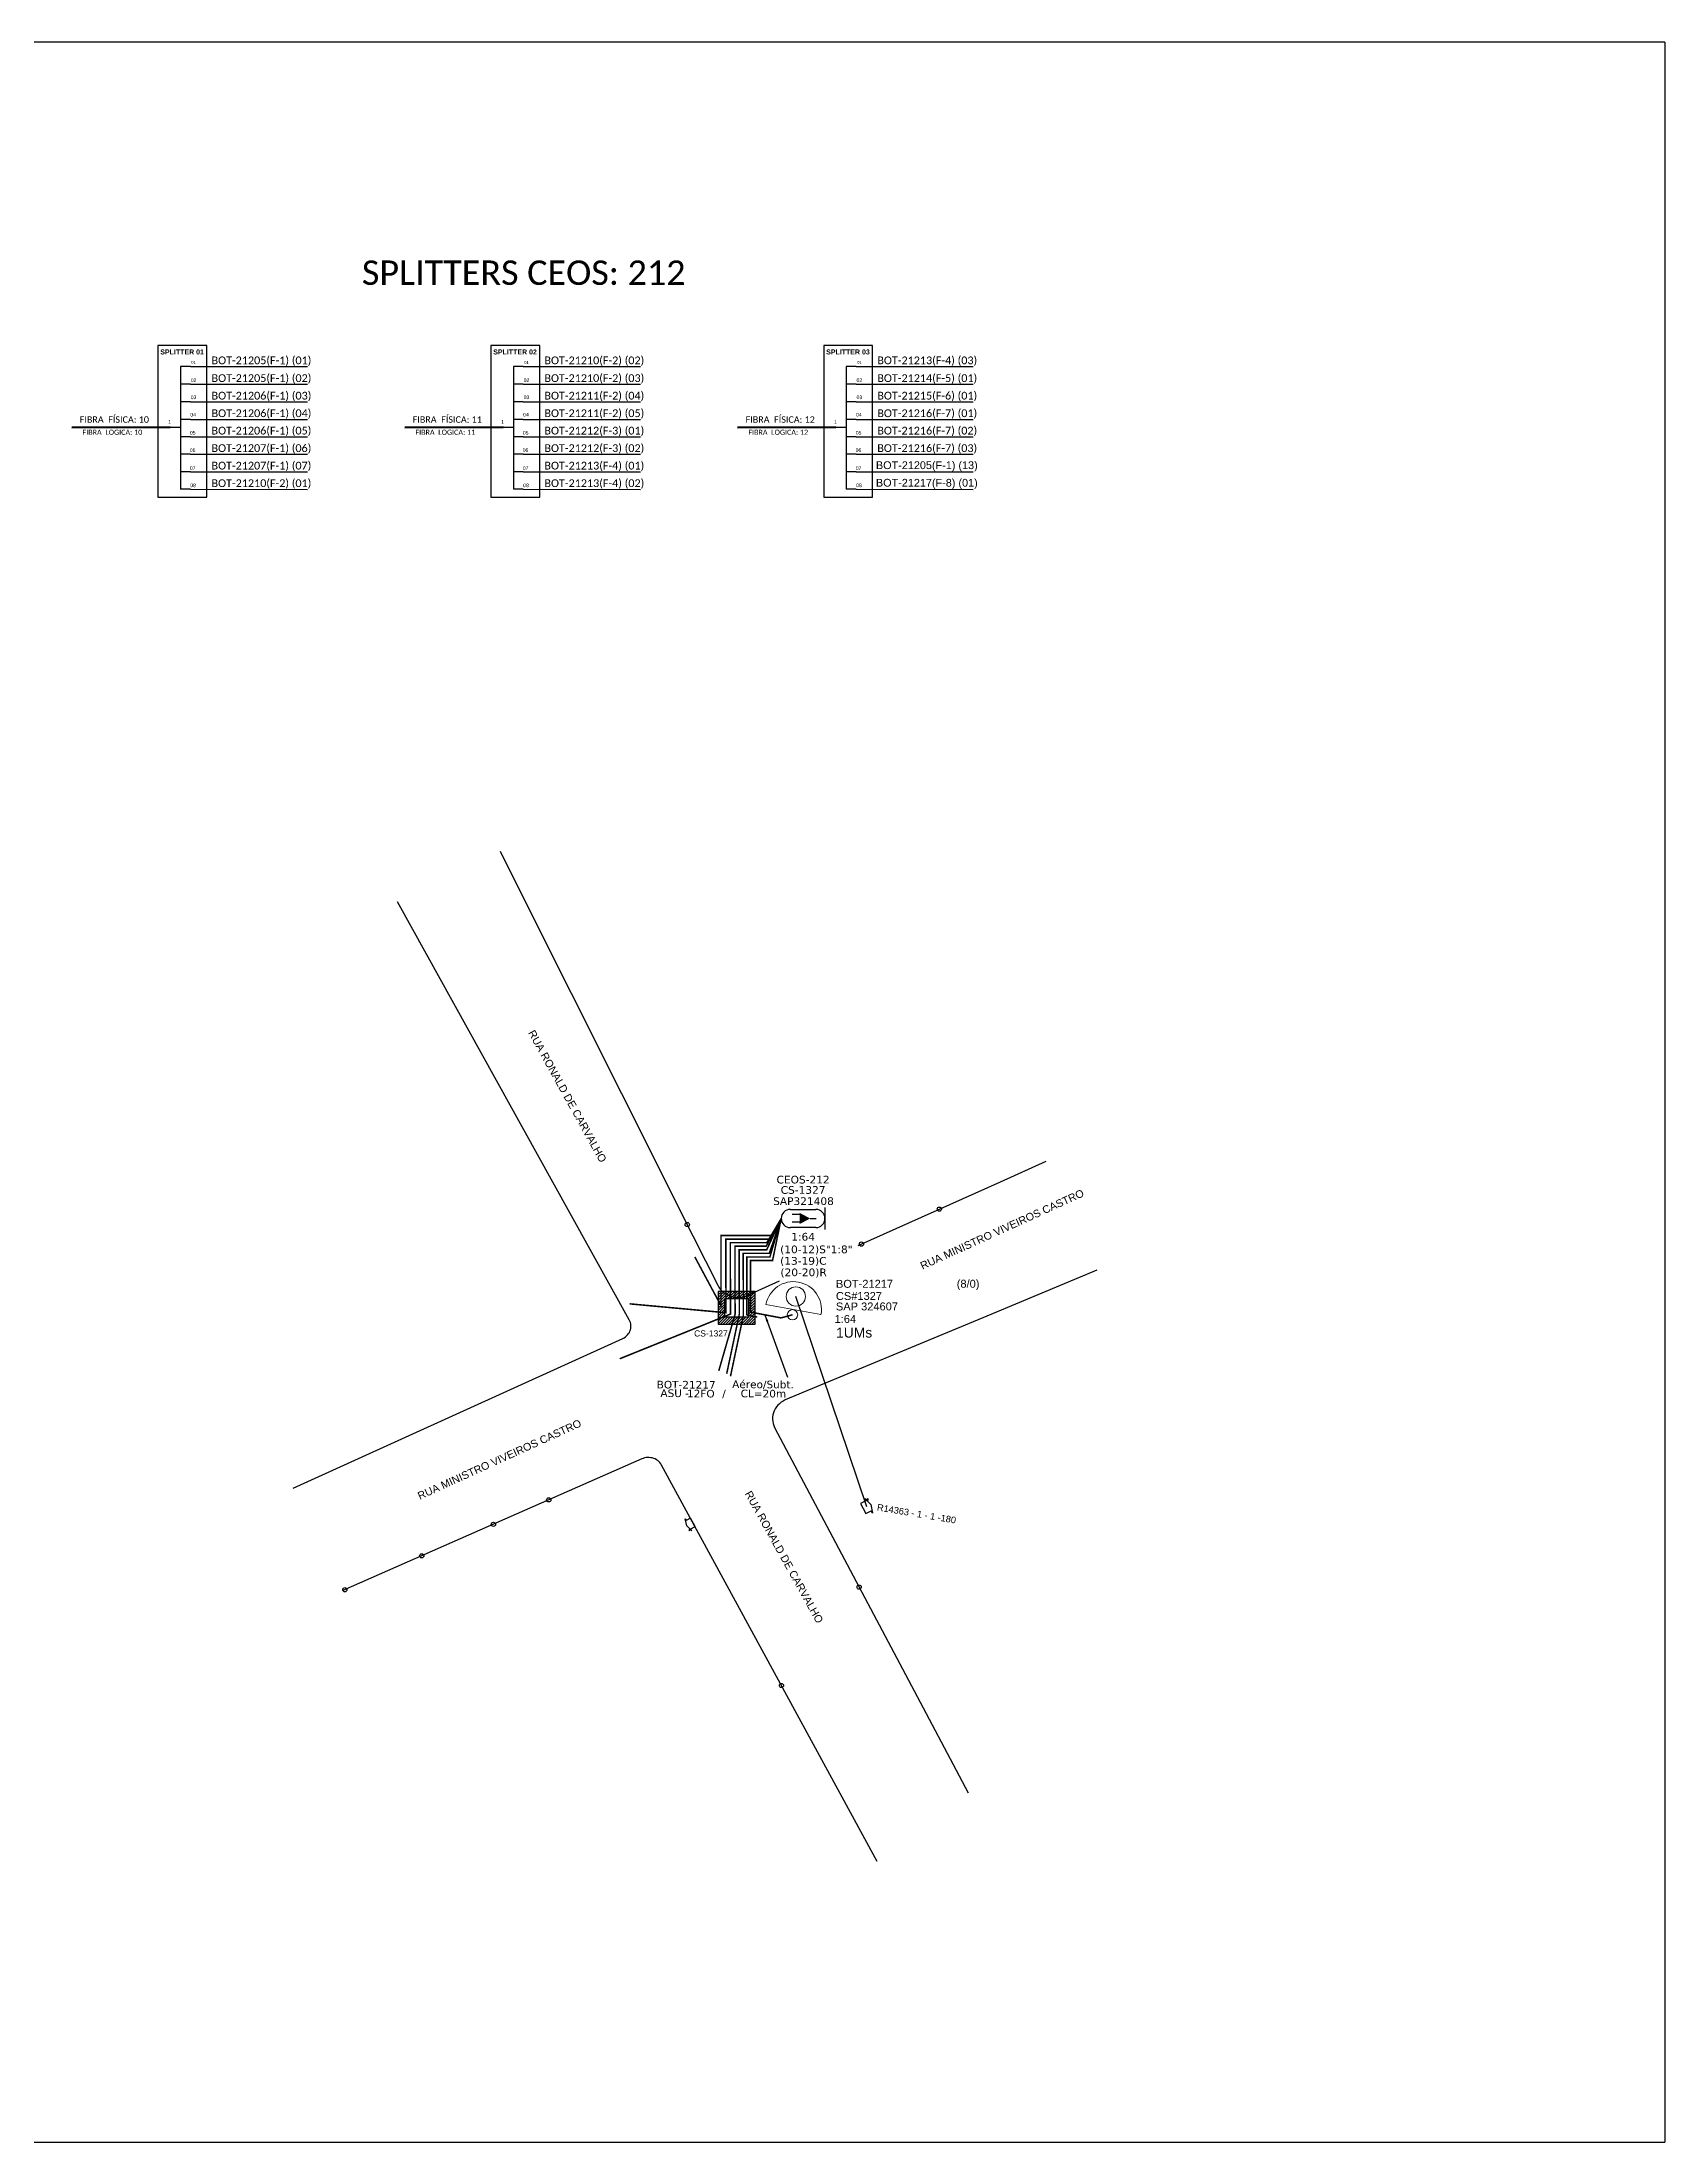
# Model space of a CAD drawing. Header units: millimetres. Extents: x 7212 to 8053, y -1054 to -460.
# Drawn here: x 7594 to 8053, y -1054 to -460 of the extents above; entities that cross this region are included whole.
import ezdxf
from ezdxf.enums import TextEntityAlignment as Align

# ---------------------------------------------------------------- set-up
doc = ezdxf.new("R2010")
doc.units = ezdxf.units.MM
for name, color, linetype in [('10.0-Cartográfico', 252, 'Continuous'), ('10.1-Caixas Subterrâneas', 5, 'Continuous'), ('20.4-CEOS', 1, 'Continuous'), ('CAP a instalar', 1, 'Continuous'), ('label_cabos', 7, 'Continuous'), ('Legenda', 1, 'Continuous'), ('Segmento de Logradouro Texto', 238, 'Continuous'), ('surveys', 7, 'Continuous'), ('surveys legendas', 7, 'Continuous')]:
    doc.layers.add(name, color=color, linetype=linetype)
doc.layers.add("20.0-LEGENDA DOS CDO'S", color=1, linetype='Continuous', lineweight=0)
doc.layers.add('20.2-CDO_POSTE', color=1, linetype='Continuous', lineweight=5)
doc.layers.add('EXTRA', color=50, linetype='Continuous', plot=False)
doc.styles.add('ARIAL', font='arial.ttf')
doc.styles.add('DIGICADE', font='arial.ttf')
doc.styles.add('siredit', font='verdana.ttf')
doc.linetypes.add('FENCELINE1', pattern='A,0.25,-0.1,[133,ltypeshp.shx,S=0.1,R=0,X=-0.1,Y=0],-0.1,1', length=1.45)
doc.dimstyles.new('CC', dxfattribs={"dimtxt": 1, "dimasz": 2, "dimexe": 0.18, "dimexo": 0.0625, "dimgap": 0.09, "dimtad": 0, "dimdec": 0, "dimrnd": 1, "dimzin": 0, "dimdsep": 46, "dimtxsty": 'siredit', "dimblk": 'NONE', "dimcen": 0, "dimse1": 1, "dimse2": 1, "dimsd1": 1, "dimsd2": 1, "dimclrt": 7, "dimadec": 0, "dimazin": 0, "dimtfac": 1, "dimtdec": 0, "dimtofl": 0, "dimtmove": 0, "dimatfit": 3, "dimfxl": 0, "dimtolj": 1, "dimtzin": 0, "dimarcsym": 0})

# ---------------------------------------------------------------- blocks, each defined once
blk = doc.blocks.new('DV')
at = {"linetype": 'Continuous'}
blk.add_circle((0, 0), 0.00000275, dxfattribs=at)
blk = doc.blocks.new('SURVEY_SURVEY')
for p, q in [((0, 0.0000127), (-0.0000126, 0.000009)), ((-0.0000126, 0.000009), (-0.0000086, 0.000009)), ((-0.0000086, 0), (-0.0000086, 0.000009)), ((0.0000086, 0), (-0.0000086, 0)), ((0, 0.0000127), (0.0000126, 0.000009)), ((0.0000084, 0.0000132), (0.0000098, 0.0000132)), ((0.0000084, 0.0000103), (0.0000084, 0.0000132)), ((0.0000126, 0.000009), (0.0000086, 0.000009)), ((0.0000086, 0.000009), (0.0000086, 0)), ((0.0000098, 0.0000132), (0.0000098, 0.0000099))]:
    blk.add_line(p, q)
blk = doc.blocks.new('*X7')
at = {"color": 0, "linetype": 'Continuous'}
for p, q in [((-1.25, 0.34099), (-0.49099, 1.1)), ((-1.25, 0.517767), (-0.667767, 1.1)), ((-1.25, 0.694544), (-0.844544, 1.1)), ((-1.25, 0.87132), (-1.02132, 1.1)), ((-1.25, 1.048097), (-1.198097, 1.1)), ((-1.25, 0.164214), (-0.8035, 0.610714)), ((-1.25, -0.012563), (-0.8035, 0.433937)), ((-1.25, -0.18934), (-0.8035, 0.25716)), ((-1.25, -0.366117), (-0.8035, 0.080383)), ((-0.789214, 0.625), (-0.314214, 1.1)), ((-0.612437, 0.625), (-0.137437, 1.1)), ((-0.43566, 0.625), (0.03934, 1.1)), ((-0.258883, 0.625), (0.216117, 1.1)), ((-0.082107, 0.625), (0.392893, 1.1)), ((0.09467, 0.625), (0.56967, 1.1)), ((0.271447, 0.625), (0.746447, 1.1)), ((0.448223, 0.625), (0.923223, 1.1)), ((0.625, 0.625), (1.1, 1.1)), ((0.801777, 0.625), (1.25, 1.073223)), ((0.8035, 0.449947), (1.25, 0.896447)), ((0.8035, 0.27317), (1.25, 0.71967)), ((0.8035, 0.096393), (1.25, 0.542893)), ((0.8035, -0.080383), (1.25, 0.366117)), ((0.8035, -0.25716), (1.25, 0.18934)), ((0.8035, -0.433937), (1.25, 0.012563)), ((-1.25, -0.542893), (-0.8035, -0.096393)), ((-1.25, -0.71967), (-0.8035, -0.27317)), ((-1.25, -0.896447), (-0.8035, -0.449947)), ((-1.25, -1.073223), (-0.801777, -0.625)), ((-1.1, -1.1), (-0.625, -0.625)), ((-0.923223, -1.1), (-0.448223, -0.625)), ((-0.746447, -1.1), (-0.271447, -0.625)), ((-0.56967, -1.1), (-0.09467, -0.625)), ((-0.392893, -1.1), (0.082107, -0.625)), ((-0.216117, -1.1), (0.258883, -0.625)), ((-0.03934, -1.1), (0.43566, -0.625)), ((0.137437, -1.1), (0.612437, -0.625)), ((0.314214, -1.1), (0.789214, -0.625)), ((0.49099, -1.1), (1.25, -0.34099)), ((0.667767, -1.1), (1.25, -0.517767)), ((0.8035, -0.610714), (1.25, -0.164214)), ((0.844544, -1.1), (1.25, -0.694544)), ((1.02132, -1.1), (1.25, -0.87132)), ((1.198097, -1.1), (1.25, -1.048097))]:
    blk.add_line(p, q, dxfattribs=at)
blk = doc.blocks.new('MANHOLE_MQ')
at = {"color": 0, "linetype": 'Continuous'}
for p, q in [((0.00000623, 0.00000569), (-0.00000627, 0.00000569)), ((-0.00000627, 0.00000569), (-0.00000627, -0.00000531)), ((-0.00000404, 0.00000331), (0.00000399, 0.00000331)), ((-0.00000404, -0.00000294), (-0.00000404, 0.00000331)), ((0.00000399, 0.00000331), (0.00000399, -0.00000294)), ((0.00000623, -0.00000531), (0.00000623, 0.00000569)), ((-0.00000627, -0.00000531), (0.00000623, -0.00000531)), ((0.00000399, -0.00000294), (-0.00000404, -0.00000294)), ((0.00000399, -0.00000294), (0.00000399, -0.00000294))]:
    blk.add_line(p, q, dxfattribs=at)
at = {"color": 0, "linetype": 'Continuous', "xscale": 5e-06, "yscale": 5e-06, "zscale": 1e-05}
blk.add_blockref('*X7', (-0.00000002, 0.00000019), dxfattribs=at)
blk = doc.blocks.new('LEGENDA DOS CABOS')
at = {"layer": 'EXTRA', "style": 'siredit'}
for tag, p in [('ID', (4.6, 0.97)), ('XX', (9.03, 0.97))]:
    blk.add_attdef(tag, text='', height=0.48, rotation=359.69, dxfattribs=at).set_placement(p, align=Align.MIDDLE_CENTER)
at = {"layer": 'Legenda', "color": 7, "style": 'siredit'}
for tag, p in [('TIPO_CABO', (1.31, 0)), ('CABO', (4.69, -0.05)), ('/', (6.81, -0.05)), ('METROS', (10.03, -0.05))]:
    blk.add_attdef(tag, text='', height=0.8, rotation=359.69, dxfattribs=at).set_placement(p, align=Align.MIDDLE_CENTER)
blk = doc.blocks.new('_None')
blk = doc.blocks.new('*U13')
at = {"layer": '20.4-CEOS', "color": 7, "style": 'siredit'}
for tag, p in [('FIBRAS_SPLITTER', (0, 0)), ('FIBRAS_TOP_C', (0, -4.13)), ('RESERVA_FINAIS', (0, -5.46))]:
    blk.add_attdef(tag, p, '', height=1.01, dxfattribs=at)
for tag, p, flags in [('ID_ATIVIDADE', (0, -6.77), 3), ('FATOR', (0, -8.09), 1), ('QTDE', (0, -9.4), 1), ('FID', (0, -10.71), 1)]:
    blk.add_attdef(tag, p, '', height=1.01, dxfattribs=dict(at, flags=flags))
blk = doc.blocks.new('*U8')
at = {"color": 0}
blk.add_line((2.14, -0.58), (-2.1, -0.68), dxfattribs=at)
for centre, radius in [((0, 0.38), 0.733), ((0.03, -1.03), 0.393)]:
    blk.add_circle(centre, radius, dxfattribs=at)
blk.add_arc((0.02, -0.63), 2.12, 1.3782, 181.3782, dxfattribs=at)
blk = doc.blocks.new('Inst CDOE-16 CAIXA DIST OPT CDOE 48F_16D C_SPL_2_1_8')
at = {"layer": "20.0-LEGENDA DOS CDO'S", "color": 0}
for tag, p, style, flags in [('ID_ATIVIDADE', (0.12, 6.47), 'ARIAL', 3), ('FATOR', (7.92, 6.47), 'ARIAL', 1), ('QTDE', (0.1, -1.17), 'DIGICADE', 3)]:
    blk.add_attdef(tag, p, '', height=0.8, rotation=0.118, dxfattribs=dict(at, style=style, flags=flags))
at = {"layer": "20.0-LEGENDA DOS CDO'S", "color": 0, "style": 'ARIAL'}
for tag, p, height in [('CORDOALHA', (0.12, 4.02), 0.8), ('FID', (0.12, 5.25), 0.8), ('1:XX', (-0.01, 1.7), 0.8), ('SAP', (0.12, 2.96), 0.8), ('UMS', (0.14, 0.22), 1)]:
    blk.add_attdef(tag, p, '', height=height, rotation=0.118, dxfattribs=at)
blk.add_attdef('FIBRAS_UTILIZADAS', text='', height=0.8, rotation=0.118, dxfattribs=at).set_placement((13.48, 5.26), align=Align.CENTER)

msp = doc.modelspace()

# ---------------------------------------------------------------- linework, layer by layer
for p, q in [((8052.69, -459.86), (7211.69, -459.86)), ((7211.69, -1053.86), (8052.69, -1053.86))]:
    msp.add_line(p, q)
at = {"color": 0, "linetype": 'Continuous'}
for p, q in [((7632.77, -551.63), (7632.77, -586.38)), ((7635.59, -551.63), (7632.77, -551.63)), ((7635.59, -551.63), (7668.68, -551.64)), ((7726.94, -551.63), (7726.94, -586.38)), ((7729.76, -551.63), (7726.94, -551.63)), ((7729.76, -551.63), (7762.86, -551.64)), ((7821.11, -551.63), (7821.11, -586.38)), ((7823.93, -551.63), (7821.11, -551.63)), ((7823.93, -551.63), (7857.03, -551.64)), ((7635.59, -556.66), (7632.77, -556.66)), ((7635.59, -556.66), (7668.68, -556.67)), ((7729.76, -556.66), (7726.94, -556.66)), ((7729.76, -556.66), (7762.86, -556.67)), ((7823.93, -556.66), (7821.11, -556.66)), ((7823.93, -556.66), (7857.03, -556.67)), ((7635.59, -561.61), (7632.77, -561.61)), ((7635.59, -561.61), (7668.68, -561.62)), ((7729.76, -561.61), (7726.94, -561.61)), ((7729.76, -561.61), (7762.86, -561.62)), ((7823.93, -561.61), (7821.11, -561.61)), ((7823.93, -561.61), (7857.03, -561.62)), ((7629.85, -568.78), (7632.76, -568.78)), ((7635.59, -566.59), (7632.77, -566.59)), ((7635.59, -566.59), (7668.68, -566.6)), ((7724.02, -568.78), (7726.93, -568.78)), ((7729.76, -566.59), (7726.94, -566.59)), ((7729.76, -566.59), (7762.86, -566.6)), ((7818.2, -568.78), (7821.1, -568.78)), ((7823.93, -566.59), (7821.11, -566.59)), ((7823.93, -566.59), (7857.03, -566.6)), ((7635.59, -571.52), (7632.77, -571.52)), ((7635.59, -571.51), (7668.68, -571.52)), ((7729.76, -571.52), (7726.94, -571.52)), ((7729.76, -571.51), (7762.86, -571.52)), ((7823.93, -571.52), (7821.11, -571.52)), ((7823.93, -571.51), (7857.03, -571.52)), ((7635.59, -576.45), (7632.77, -576.45)), ((7635.59, -581.41), (7632.77, -581.41)), ((7635.59, -576.45), (7668.68, -576.46)), ((7635.59, -581.41), (7668.68, -581.42)), ((7729.76, -576.45), (7726.94, -576.45)), ((7729.76, -581.41), (7726.94, -581.41)), ((7729.76, -576.45), (7762.86, -576.46)), ((7729.76, -581.41), (7762.86, -581.42)), ((7823.93, -576.45), (7821.11, -576.45)), ((7823.93, -581.41), (7821.11, -581.41)), ((7823.93, -576.45), (7857.03, -576.46)), ((7823.93, -581.41), (7857.03, -581.42)), ((7635.59, -586.38), (7632.77, -586.38)), ((7635.59, -586.38), (7668.68, -586.39)), ((7729.76, -586.38), (7726.94, -586.38)), ((7729.76, -586.38), (7762.86, -586.39)), ((7823.93, -586.38), (7821.11, -586.38)), ((7823.93, -586.38), (7857.03, -586.39))]:
    msp.add_line(p, q, dxfattribs=at)
at = {"color": 0, "linetype": 'Continuous', "lineweight": 60}
for p, q in [((7629.85, -568.78), (7602.02, -568.86)), ((7724.02, -568.78), (7696.2, -568.86)), ((7818.2, -568.78), (7790.37, -568.86))]:
    msp.add_line(p, q, dxfattribs=at)
msp.add_lwpolyline([(8052.69, -459.86), (8052.69, -1053.86)])
at = {"color": 0}
for points in [[(7626.4, -588.6), (7640.22, -588.6), (7640.22, -545.68), (7626.4, -545.68)], [(7720.57, -588.6), (7734.39, -588.6), (7734.39, -545.68), (7720.57, -545.68)], [(7814.74, -588.6), (7828.56, -588.6), (7828.56, -545.68), (7814.74, -545.68)]]:
    msp.add_lwpolyline(points, close=True, dxfattribs=at)
at = {"color": 4}
msp.add_lwpolyline([(7826.96, -874.2), (7806.85, -814.71)], dxfattribs=at)
at = {"layer": '10.0-Cartográfico'}
for points in [[(7723.23, -688.72), (7729.18, -700.75), (7771.68, -785.46)], [(7738.1, -782.32), (7694.15, -703.09)], [(7864.71, -782.24), (7877.66, -776.42)], [(7664.62, -868.94), (7757.92, -826.58), (7758.31, -826.36), (7758.67, -826.12), (7758.98, -825.84), (7759.27, -825.55), (7759.54, -825.21), (7759.75, -824.86), (7759.93, -824.49), (7760.07, -824.09), (7760.15, -823.7), (7760.21, -823.29), (7760.2, -822.88), (7760.16, -822.47), (7760.07, -822.09), (7759.92, -821.7), (7759.74, -821.33), (7738.1, -782.32)], [(7824.52, -800.28), (7864.71, -782.24)], [(7771.68, -785.46), (7774.26, -790.62), (7784.74, -811.54), (7785.04, -812.07), (7785.43, -812.59), (7785.83, -813.05), (7786.32, -813.47), (7786.84, -813.86), (7787.41, -814.18), (7788, -814.45), (7788.62, -814.66), (7789.25, -814.81), (7789.9, -814.9), (7790.58, -814.93), (7791.23, -814.88), (7791.88, -814.78), (7792.51, -814.61), (7793.22, -814.33), (7802.23, -810.29)], [(7892.01, -807.24), (7859.77, -820.7), (7803.82, -843.97), (7803.23, -844.27), (7802.69, -844.63), (7802.19, -845.03), (7801.73, -845.48), (7801.34, -845.95), (7800.99, -846.48), (7800.7, -847.03), (7800.49, -847.62), (7800.33, -848.21), (7800.26, -848.81), (7800.25, -849.44), (7800.3, -850.04), (7800.43, -850.65), (7800.61, -851.23), (7800.84, -851.73)], [(7800.84, -851.73), (7841.13, -927.89), (7855.58, -955.1)], [(7829.84, -974.51), (7768.89, -862.38), (7768.67, -862.03), (7768.41, -861.68), (7768.11, -861.39), (7767.79, -861.11), (7767.43, -860.88), (7767.05, -860.66), (7766.65, -860.49), (7766.23, -860.36), (7765.8, -860.29), (7765.36, -860.24), (7764.92, -860.24), (7764.48, -860.27), (7764.06, -860.35), (7763.64, -860.49), (7763.3, -860.61), (7678.73, -897.89)]]:
    msp.add_lwpolyline(points, dxfattribs=at)
at = {"layer": '20.4-CEOS', "color": 5}
for p, q in [((7805.29, -790.06), (7812.51, -790.06)), ((7812.51, -795.21), (7805.29, -795.21))]:
    msp.add_line(p, q, dxfattribs=at)
for points in [[(7815.08, -789.53), (7815.08, -795.74)], [(7808.04, -791.51), (7805.85, -791.51)], [(7808.04, -793.65), (7805.85, -793.65)], [(7810.89, -792.63), (7812.63, -792.63)]]:
    msp.add_lwpolyline(points, dxfattribs=at)
msp.add_lwpolyline([(7810.89, -792.63, 0, 3.18, 0), (7807.91, -792.63, 3.18, 3.18, 0)], format="xyseb", dxfattribs=at)
for centre, start, end in [((7805.29, -792.63), 90, 270), ((7812.51, -792.63), 270, 90)]:
    msp.add_arc(centre, 2.57, start, end, dxfattribs=at)
at = {"layer": 'CAP a instalar', "color": 8, "linetype": 'FENCELINE1', "ltscale": 5, "const_width": 0.432}
for points in [[(7802.71, -792.64), (7798.64, -799.47), (7788.32, -799.47), (7788.35, -819.67), (7757.02, -832.32)], [(7802.71, -792.64), (7799.9, -798.46), (7787.05, -798.46), (7787.08, -819.29), (7759.83, -816.78)], [(7787.29, -836.55), (7790.85, -819.72), (7790.82, -801.49), (7798.6, -801.49), (7802.71, -792.63)], [(7802.71, -792.63), (7799.33, -802.5), (7791.96, -802.5), (7791.99, -820.11), (7788.36, -837.27)], [(7795.92, -820.51), (7793.01, -819.95), (7792.98, -803.51), (7799.5, -803.51), (7802.71, -792.64)]]:
    msp.add_lwpolyline(points, dxfattribs=at)
at = {"layer": 'CAP a instalar', "color": 0, "ltscale": 5, "const_width": 0.432}
for points in [[(7778.27, -803.51), (7785.67, -817.28), (7785.67, -797.44), (7800.18, -797.44), (7802.71, -792.63)], [(7785.05, -835.7), (7789.66, -819.72), (7789.63, -800.48), (7798.46, -800.48), (7802.71, -792.64)]]:
    msp.add_lwpolyline(points, dxfattribs=at)
at = {"layer": 'CAP a instalar', "color": 1, "linetype": 'FENCELINE1', "ltscale": 5, "const_width": 0.432}
for points in [[(7802.68, -820.76), (7794.03, -819.11), (7794, -804.53), (7800.26, -804.53), (7802.71, -792.63)], [(7805.9, -819.86), (7802.68, -820.76)]]:
    msp.add_lwpolyline(points, dxfattribs=at)

# ---------------------------------------------------------------- block references
at = {"layer": '10.0-Cartográfico', "xscale": 216000, "yscale": 216000, "zscale": 216000}
for p in [(7847.44, -789.99), (7776.13, -794.35), (7825.41, -799.88), (7736.95, -872.23), (7721.3, -879.13), (7701.03, -888.06), (7824.74, -896.91), (7679.27, -897.65), (7802.78, -924.73)]:
    msp.add_blockref('DV', p, dxfattribs=at)
at = {"layer": '10.1-Caixas Subterrâneas', "color": 30, "xscale": 835796.7519476431, "yscale": 835796.7519476431, "zscale": 835796.7519476431, "rotation": 180.000000000063}
msp.add_blockref('MANHOLE_MQ', (7790.12, -817.75), dxfattribs=at)
at = {"layer": "20.0-LEGENDA DOS CDO'S", "lineweight": 0, "xscale": 2.799360000004526, "yscale": 2.799360000000974, "zscale": 2.799359999999993}
msp.add_blockref('Inst CDOE-16 CAIXA DIST OPT CDOE 48F_16D C_SPL_2_1_8', (7817.84, -826.94), dxfattribs=at).add_auto_attribs({'FID': 'BOT-21217', 'CORDOALHA': 'CS#1327', 'SAP': 'SAP 324607', '1:XX': '1:64', 'UMS': '1UMs', 'FIBRAS_UTILIZADAS': '(8/0)'})
at = {"layer": '20.2-CDO_POSTE', "xscale": -3.732480000001786, "yscale": 3.732479999999752, "zscale": 3.732479999999998, "rotation": 350.9472039419302}
msp.add_blockref('*U8', (7806.62, -816.1), dxfattribs=at)
at = {"layer": '20.4-CEOS', "color": 0, "lineweight": 0}
ref = msp.add_blockref('*U13', (7802.41, -802.46), dxfattribs=dict(at, xscale=2.160000000000309, yscale=2.160000000000309, zscale=2.160000000000309))
ref.add_attrib('FIBRAS_SPLITTER', '(10-12)S"1:8"', (7802.41, -802.46), dxfattribs={"color": 7, "height": 2.1809, "style": 'siredit'})
ref.add_attrib('FIBRAS_TOP_C', '(13-19)C', (7802.41, -805.71), dxfattribs={"color": 7, "height": 2.181, "style": 'siredit'})
ref.add_attrib('RESERVA_FINAIS', '(20-20)R', (7802.49, -808.96), dxfattribs={"color": 7, "height": 2.181, "style": 'siredit'})
at = {"layer": 'label_cabos', "color": 0, "lineweight": 0}
ref = msp.add_blockref('LEGENDA DOS CABOS', (7766.66, -843.18), dxfattribs=dict(at, xscale=2.160000000000309, yscale=2.160000000000309, zscale=2.160000000000309))
ref.add_attrib('ID', 'BOT-21217', dxfattribs={"color": 0, "height": 2.16, "rotation": 359.69001, "style": 'siredit'}).set_placement((7775.82, -839.66), align=Align.MIDDLE_CENTER)
ref.add_attrib('CABO', '12FO', dxfattribs={"color": 0, "height": 2.16, "rotation": 359.69001, "style": 'siredit'}).set_placement((7779.97, -842.16), align=Align.MIDDLE_CENTER)
ref.add_attrib('METROS', 'CL=20m', dxfattribs={"color": 0, "height": 2.16, "rotation": 359.69001, "style": 'siredit'}).set_placement((7797.67, -842.16), align=Align.MIDDLE_CENTER)
ref.add_attrib('XX', 'Aéreo/Subt.', dxfattribs={"color": 0, "height": 2.16, "rotation": 359.69001, "style": 'siredit'}).set_placement((7797.56, -839.57), align=Align.MIDDLE_CENTER)
ref.add_attrib('/', '/', dxfattribs={"color": 0, "height": 2.16, "rotation": 359.69001, "style": 'siredit'}).set_placement((7786.51, -842.16), align=Align.MIDDLE_CENTER)
ref.add_attrib('TIPO_CABO', 'ASU -', dxfattribs={"color": 0, "height": 2.16, "rotation": 359.69001, "style": 'siredit'}).set_placement((7772.58, -842.06), align=Align.MIDDLE_CENTER)
at = {"layer": 'surveys', "color": 151}
for p, xscale, yscale, zscale, rotation in [((7825.93, -874.68), -186624.0000000001, 186624.0000000001, 186623.9999999999, 297.8782788260829), ((7777.69, -878.58), -155520, 155520.0000000001, 155519.9999999999, 119.6058305969718)]:
    msp.add_blockref('SURVEY_SURVEY', p, dxfattribs=dict(at, xscale=xscale, yscale=yscale, zscale=zscale, rotation=rotation))

# ---------------------------------------------------------------- texts
at = {"color": 0, "style": 'ARIAL'}
msp.add_text('BOT-21205(F-1) (13)', height=2.1945, dxfattribs=at).set_placement((7829.5, -580.66))
at = {"color": 1, "style": 'ARIAL'}
msp.add_text('BOT-21217(F-8) (01)', height=2.1945, dxfattribs=at).set_placement((7829.5, -585.63))
at = {"insert": (7729.87, -525.15), "char_height": 6.912, "width": 105.3328, "attachment_point": 5}
msp.add_mtext('\\C7;\\fCalibri|b0|i0|c0|p34;SPLITTERS CEOS: 212', dxfattribs=at)
at = {"color": 0, "attachment_point": 5}
for s, insert, char_height, width in [('{\\fArial|b1|i0|c0|p34;\\C256;SPLITTER 01}', (7633.25, -547.54), 1.4202, 13.824), ('\\C7;\\fArial|b0|i0;\\H0.578704x;01 ', (7636.48, -550.49), 1.4202, 3.0066), ('\\C7;\\fCalibri|b0|i0|c0|p34;BOT-21205(F-1) (01)', (7655.69, -550.15), 2.1945, 32.7283), ('{\\fArial|b1|i0|c0|p34;SPLITTER 02}', (7727.42, -547.54), 1.4202, 13.824), ('\\C7;\\fArial|b0|i0;\\H0.578704x;01 ', (7730.65, -550.49), 1.4202, 3.0066), ('\\C7;\\fCalibri|b0|i0|c0|p34;BOT-21210(F-2) (02)', (7749.85, -550.15), 2.1945, 32.7283), ('{\\fArial|b1|i0|c0|p34;\\C256;SPLITTER 03}', (7821.59, -547.54), 1.4202, 13.824), ('\\C7;\\fArial|b0|i0;\\H0.578704x;01 ', (7824.82, -550.49), 1.4202, 3.0066), ('\\C7;\\fCalibri|b0|i0|c0|p34;BOT-21213(F-4) (03)', (7844.02, -550.15), 2.1945, 32.7283), ('\\C7;\\fArial|b0|i0|;\\H1.0273588255048;02 ', (7636.48, -555.52), 1.4202, 3.0066), ('\\C7;\\fCalibri|b0|i0|c0|p34;BOT-21205(F-1) (02)', (7655.69, -555.17), 2.1945, 32.7283), ('\\C7;\\fArial|b0|i0|;\\H1.0273588255048;02 ', (7730.65, -555.52), 1.4202, 3.0066), ('\\C7;\\fCalibri|b0|i0|c0|p34;BOT-21210(F-2) (03)', (7749.85, -555.17), 2.1945, 32.7283), ('\\C7;\\fArial|b0|i0|;\\H1.0273588255048;02 ', (7824.82, -555.52), 1.4202, 3.0066), ('\\C7;\\fCalibri|b0|i0|c0|p34;BOT-21214(F-5) (01)', (7844.02, -555.17), 2.1945, 32.7283), ('\\C7;\\fArial|b0|i0|;\\H1.0273588255048;03 ', (7636.48, -560.37), 1.4202, 2.7648), ('\\C7;\\fCalibri|b0|i0|c0|p34;BOT-21206(F-1) (03)', (7655.69, -560.13), 2.1945, 32.7283), ('\\C7;\\fCalibri|b0|i0|c0|p34;BOT-21206(F-1) (04)', (7655.69, -565.1), 2.1945, 32.7283), ('\\C7;\\fArial|b0|i0|;\\H1.0273588255048;03 ', (7730.65, -560.37), 1.4202, 2.7648), ('\\C7;\\fCalibri|b0|i0|c0|p34;BOT-21211(F-2) (04)', (7749.85, -560.13), 2.1945, 32.7283), ('\\C7;\\fCalibri|b0|i0|c0|p34;BOT-21211(F-2) (05)', (7749.85, -565.1), 2.1945, 32.7283), ('\\C7;\\fArial|b0|i0|;\\H1.0273588255048;03 ', (7824.82, -560.37), 1.4202, 2.7648), ('\\C7;\\fCalibri|b0|i0|c0|p34;BOT-21215(F-6) (01)', (7844.02, -560.13), 2.1945, 32.7283), ('\\C7;\\fCalibri|b0|i0|c0|p34;BOT-21216(F-7) (01)', (7844.02, -565.1), 2.1945, 32.7283), ('\\C7;\\fCalibri|b0|i0|c0|p34;FIBRA  FÍSICA: 10', (7614.08, -566.66), 1.8288, 27.648), ('\\C7;\\fCalibri|b0|i0|c0|p34;FIBRA  LOGICA: 10', (7613.53, -570.25), 1.4631, 27.648), ('\\C7;\\fArial|b0|i0|;\\H1.0273588255048;1', (7629.72, -567.32), 1.4202, 1.4067), ('\\C7;\\fArial|b0|i0|;\\H1.0273588255048;05 ', (7636.25, -570.4), 1.4202, 3.6978), ('\\C7;\\fArial|b0|i0|;\\H1.0273588255048;04 ', (7636.36, -565.28), 1.4202, 3.0066), ('\\C7;\\fCalibri|b0|i0|c0|p34;BOT-21206(F-1) (05)', (7655.68, -570.02), 2.1945, 32.7283), ('\\C7;\\fCalibri|b0|i0|c0|p34;FIBRA  FÍSICA: 11', (7708.25, -566.66), 1.8288, 27.648), ('\\C7;\\fCalibri|b0|i0|c0|p34;FIBRA  LOGICA: 11', (7707.7, -570.25), 1.4631, 27.648), ('\\C7;\\fArial|b0|i0|;\\H1.0273588255048;1', (7723.89, -567.32), 1.4202, 1.4067), ('\\C7;\\fArial|b0|i0|;\\H1.0273588255048;05 ', (7730.42, -570.4), 1.4202, 3.6978), ('\\C7;\\fArial|b0|i0|;\\H1.0273588255048;04 ', (7730.53, -565.28), 1.4202, 3.0066), ('\\C7;\\fCalibri|b0|i0|c0|p34;BOT-21212(F-3) (01)', (7749.85, -570.02), 2.1945, 32.7283), ('\\C7;\\fCalibri|b0|i0|c0|p34;FIBRA  FÍSICA: 12', (7802.42, -566.66), 1.8288, 27.648), ('\\C7;\\fCalibri|b0|i0|c0|p34;FIBRA  LOGICA: 12', (7801.87, -570.25), 1.4631, 27.648), ('\\C7;\\fArial|b0|i0|;\\H1.0273588255048;1', (7818.06, -567.32), 1.4202, 1.4067), ('\\C7;\\fArial|b0|i0|;\\H1.0273588255048;05 ', (7824.59, -570.4), 1.4202, 3.6978), ('\\C7;\\fArial|b0|i0|;\\H1.0273588255048;04 ', (7824.7, -565.28), 1.4202, 3.0066), ('\\C7;\\fCalibri|b0|i0|c0|p34;BOT-21216(F-7) (02)', (7844.02, -570.02), 2.1945, 32.7283), ('\\C7;\\fArial|b0|i0|;\\H1.0273588255048;06 ', (7636.21, -575.31), 1.4202, 3.0066), ('\\C7;\\fCalibri|b0|i0|c0|p34;BOT-21207(F-1) (06)', (7655.68, -574.97), 2.1945, 32.7283), ('\\C7;\\fArial|b0|i0|;\\H1.0273588255048;06 ', (7730.38, -575.31), 1.4202, 3.0066), ('\\C7;\\fCalibri|b0|i0|c0|p34;BOT-21212(F-3) (02)', (7749.85, -574.97), 2.1945, 32.7283), ('\\C7;\\fArial|b0|i0|;\\H1.0273588255048;06 ', (7824.56, -575.31), 1.4202, 3.0066), ('\\C7;\\fCalibri|b0|i0|c0|p34;BOT-21216(F-7) (03)', (7844.01, -574.97), 2.1945, 32.7283), ('\\C7;\\fArial|b0|i0|;\\H1.0273588255048;07 ', (7636.23, -580.41), 1.4202, 3.0066), ('\\C7;\\fCalibri|b0|i0|c0|p34;BOT-21207(F-1) (07)', (7655.68, -579.92), 2.1945, 32.7283), ('\\C7;\\fArial|b0|i0|;\\H1.0273588255048;07 ', (7730.41, -580.41), 1.4202, 3.0066), ('\\C7;\\fCalibri|b0|i0|c0|p34;BOT-21213(F-4) (01)', (7749.85, -579.92), 2.1945, 32.7283), ('\\C7;\\fArial|b0|i0|;\\H1.0273588255048;07 ', (7824.58, -580.41), 1.4202, 3.0066), ('\\C7;\\fArial|b0|i0|;\\H1.0273588255048;08 ', (7636.36, -585.27), 1.4202, 3.0066), ('\\C7;\\fCalibri|b0|i0|c0|p34;BOT-21210(F-2) (01)', (7655.68, -584.89), 2.1945, 32.7283), ('\\C7;\\fArial|b0|i0|;\\H1.0273588255048;08 ', (7730.53, -585.27), 1.4202, 3.0066), ('\\C7;\\fCalibri|b0|i0|c0|p34;BOT-21213(F-4) (02)', (7749.85, -584.89), 2.1945, 32.7283), ('\\C7;\\fArial|b0|i0|;\\H1.0273588255048;08 ', (7824.7, -585.27), 1.4202, 3.0066)]:
    msp.add_mtext(s, dxfattribs=dict(at, insert=insert, char_height=char_height, width=width))
at = {"layer": '10.1-Caixas Subterrâneas', "color": 30, "style": 'ARIAL'}
msp.add_text('CS-1327', height=1.728, dxfattribs=at).set_placement((7778.06, -826.01))
at = {"layer": '20.4-CEOS', "color": 7, "style": 'siredit'}
for tag, text, p in [('CEOS-212', 'CEOS-XXX', (7808.9, -780.55)), ('CS-1327', 'CS-XXXX', (7808.9, -783.47)), ('SAP321408', 'SAP321408', (7809.01, -786.64)), ('1:64', '1:64', (7808.9, -796.71))]:
    msp.add_attdef(tag, text=text, height=2.181, dxfattribs=at).set_placement(p, align=Align.TOP_CENTER)
at = {"layer": 'Segmento de Logradouro Texto', "color": 7, "linetype": 'Continuous', "style": 'DIGICADE'}
for s, rotation, p in [('RUA RONALD DE CARVALHO', 299.02566, (7731.04, -740.1)), ('RUA MINISTRO VIVEIROS CASTRO', 24.49567, (7842.67, -807.15)), ('RUA MINISTRO VIVEIROS CASTRO', 24.49567, (7700.49, -872.23)), ('RUA RONALD DE CARVALHO', 299.02566, (7792.33, -870.45))]:
    msp.add_text(s, height=2.16, rotation=rotation, dxfattribs=at).set_placement(p)
at = {"layer": 'surveys legendas', "color": 0, "style": 'ARIAL'}
msp.add_text('R14363 - 1 - 1 -180', height=1.8662, rotation=350.49707, dxfattribs=at).set_placement((7829.69, -875.19))

# ---------------------------------------------------------------- leaders
at = {"layer": 'label_cabos'}
msp.add_leader([(7798.1, -819.89), (7804.53, -837.56)], dimstyle='CC', override={"dimgap": 0.09, "dimtad": 0}, dxfattribs=at)

doc.saveas('drawing.dxf')
